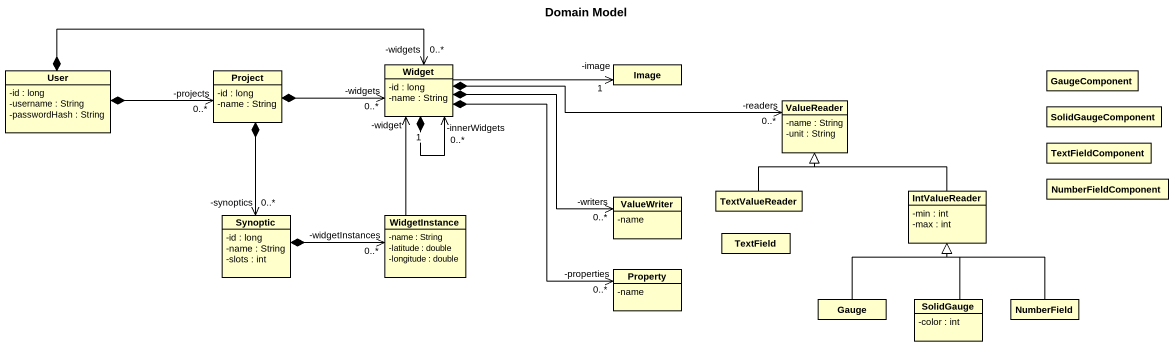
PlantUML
@startuml
title Domain Model
hide circle
hide empty members
skinparam classAttributeIconSize 0
class User {
  -id : long
  -username : String
  -passwordHash : String
}
class Project {
  -id : long
  -name : String
}
class Widget {
  -id : long
  -name : String
}
class Image
class ValueReader {
  -name : String
  -unit : String
}
class GaugeComponent
class SolidGaugeComponent
class TextFieldComponent
class Synoptic {
  -id : long
  -name : String
  -slots : int
}
class WidgetInstance {
  -name : String
  -latitude : double
  -longitude : double
}
class ValueWriter {
  -name
}
class TextValueReader
class IntValueReader {
  -min : int
  -max : int
}
class NumberFieldComponent
class TextField
class Property {
  -name
}
class Gauge
class SolidGauge {
  -color : int
}
class NumberField
User *-right-> "-projects\n0..*" Project
User *-right-> "-widgets\n0..*" Widget
Project *-right-> "-widgets\n0..*" Widget
Project *--> "-synoptics\n0..*" Synoptic
Widget *--> "-innerWidgets\n0..*" Widget
Widget -right-> "-image\n1" Image
Widget *-right-> "-readers\n0..*" ValueReader
Widget *-right-> "-writers\n0..*" ValueWriter
Widget *--> "-properties\n0..*" Property
Synoptic *-right-> "-widgetInstances\n0..*" WidgetInstance
WidgetInstance -up-> "-widget\n1" Widget
TextValueReader -up-|> ValueReader
IntValueReader -up-|> ValueReader
Gauge -up-|> IntValueReader
SolidGauge -up-|> IntValueReader
NumberField -up-|> IntValueReader
@enduml
